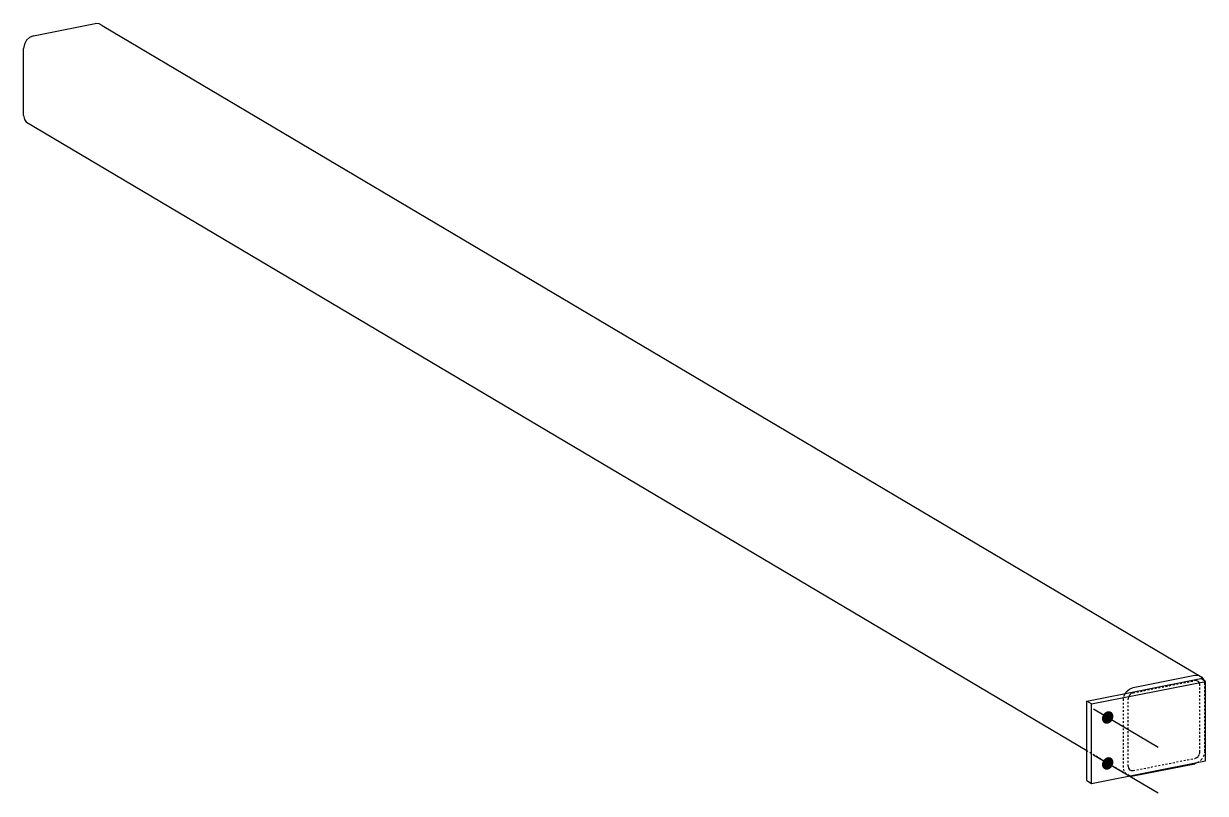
# Model space of a CAD drawing. Header units: millimetres. Extents: x 14 to 22241, y 2 to 843.
# Drawn here: x 14 to 1272, y 24 to 843 of the extents above; entities that cross this region are included whole.
import ezdxf

# ---------------------------------------------------------------- set-up
doc = ezdxf.new("R2010")
doc.units = ezdxf.units.MM
doc.linetypes.add('DXK_LINE_DOT2', pattern=[3.9198, 1.9599, -1.9599])
doc.layers.add('STÅL', color=7, linetype='Continuous')

msp = doc.modelspace()

# ---------------------------------------------------------------- hatches: boundary and pattern name
at = {"layer": 'STÅL', "linetype": 'Continuous'}
for points in [[(1162.8, 107.8), (1163.7, 109), (1164.7, 110), (1165.9, 110.8), (1167.1, 111.3), (1168.4, 111.5), (1169.6, 111.5), (1170.8, 111.2), (1171.8, 110.6), (1172.7, 109.7), (1173.3, 108.6), (1173.7, 107.4), (1173.8, 106.1), (1173.7, 104.7), (1173.3, 103.3), (1172.7, 102), (1171.8, 100.8), (1170.8, 99.8), (1169.6, 99), (1168.4, 98.5), (1167.1, 98.2), (1165.9, 98.2), (1164.7, 98.6), (1163.7, 99.2), (1162.8, 100), (1162.2, 101.1), (1161.8, 102.3), (1161.7, 103.7), (1161.8, 105.1), (1162.2, 106.5)], [(1162.8, 58.9), (1163.7, 60.1), (1164.7, 61.1), (1165.9, 61.9), (1167.1, 62.4), (1168.4, 62.7), (1169.6, 62.6), (1170.8, 62.3), (1171.8, 61.7), (1172.7, 60.8), (1173.3, 59.8), (1173.7, 58.5), (1173.8, 57.2), (1173.7, 55.8), (1173.3, 54.4), (1172.7, 53.1), (1171.8, 51.9), (1170.8, 50.9), (1169.6, 50.1), (1168.4, 49.6), (1167.1, 49.3), (1165.9, 49.4), (1164.7, 49.7), (1163.7, 50.3), (1162.8, 51.2), (1162.2, 52.2), (1161.8, 53.5), (1161.7, 54.8), (1161.8, 56.2), (1162.2, 57.6)]]:
    msp.add_hatch(color=96, dxfattribs=at).paths.add_polyline_path(points)

# ---------------------------------------------------------------- linework, layer by layer
at = {"layer": 'STÅL', "color": 2, "linetype": 'Continuous'}
for p, q in [((24.8, 829.8), (90.6, 842.8)), ((94.6, 842.7), (90.6, 842.8)), ((98, 841), (94.6, 842.7)), ((24.8, 829.8), (20.8, 828.2)), ((98, 841), (1268, 147.9)), ((15.2, 821), (14.4, 816.5)), ((17.4, 825.1), (15.2, 821)), ((20.8, 828.2), (17.4, 825.1)), ((14.4, 745.1), (14.4, 816.5)), ((14.4, 745.1), (15.2, 740.9)), ((15.2, 740.9), (17.4, 737.7)), ((1145.4, 69.5), (17.4, 737.7)), ((1145.4, 122.3), (1266.7, 146.2)), ((1150.4, 119.3), (1271.7, 143.2)), ((1194.8, 136.7), (1260.6, 149.7)), ((1260.6, 149.7), (1264.6, 149.6)), ((1264.6, 149.6), (1268, 147.9)), ((1271.7, 143.2), (1266.7, 146.2)), ((1268, 147.9), (1270.2, 144.6)), ((1270.3, 144), (1270.2, 144.6)), ((1271.7, 58.7), (1271.7, 143.2)), ((1186.6, 130.4), (1187.4, 132)), ((1187.4, 132), (1190.8, 135.1)), ((1190.8, 135.1), (1194.8, 136.7)), ((1150.4, 119.3), (1145.4, 122.3)), ((1145.4, 37.7), (1145.4, 122.3)), ((1150.4, 34.7), (1150.4, 119.3)), ((1150.4, 34.7), (1271.7, 58.7)), ((1194.8, 42.7), (1260.6, 55.7)), ((1264.1, 57.2), (1260.6, 55.7)), ((1191.3, 42.8), (1194.8, 42.7)), ((1145.4, 37.7), (1150.4, 34.7))]:
    msp.add_line(p, q, dxfattribs=at)
at = {"layer": 'STÅL', "color": 7, "linetype": 'DXK_LINE_DOT2'}
for p, q in [((1194.8, 131.1), (1260.6, 144.1)), ((1262.6, 144), (1260.6, 144.1)), ((1264.3, 143.1), (1262.6, 144)), ((1265.4, 141.5), (1264.3, 143.1)), ((1265.8, 139.5), (1265.4, 141.5)), ((1265.8, 68), (1265.8, 139.5)), ((1271, 140.5), (1270.3, 144)), ((1271, 69.1), (1271, 140.5)), ((1184.4, 123.4), (1185.2, 127.9)), ((1185.2, 127.9), (1186.6, 130.4)), ((1190, 126.6), (1189.6, 124.4)), ((1191.1, 128.7), (1190, 126.6)), ((1192.8, 130.3), (1191.1, 128.7)), ((1194.8, 131.1), (1192.8, 130.3)), ((1184.4, 52), (1184.4, 123.4)), ((1189.6, 53), (1189.6, 124.4)), ((1187.4, 44.6), (1145.4, 69.5)), ((1262.6, 62.2), (1264.3, 63.8)), ((1264.3, 63.8), (1265.4, 65.8)), ((1265.4, 65.8), (1265.8, 68)), ((1270.2, 64.6), (1268, 60.5)), ((1271, 69.1), (1270.2, 64.6)), ((1185.2, 47.8), (1184.4, 52)), ((1189.6, 53), (1190, 50.9)), ((1190, 50.9), (1191.1, 49.3)), ((1194.8, 48.4), (1260.6, 61.4)), ((1260.6, 61.4), (1262.6, 62.2)), ((1264.6, 57.4), (1264.1, 57.2)), ((1268, 60.5), (1264.6, 57.4)), ((1187.4, 44.6), (1185.2, 47.8)), ((1190.8, 42.8), (1187.4, 44.6)), ((1190.8, 42.8), (1191.3, 42.8)), ((1191.1, 49.3), (1192.8, 48.4)), ((1192.8, 48.4), (1194.8, 48.4))]:
    msp.add_line(p, q, dxfattribs=at)
at = {"layer": 'STÅL', "color": 96, "linetype": 'Continuous'}
for p, q in [((1221.5, 73), (1152.7, 113.8)), ((1221.5, 24.2), (1152.7, 64.9))]:
    msp.add_line(p, q, dxfattribs=at)

doc.saveas('drawing.dxf')
